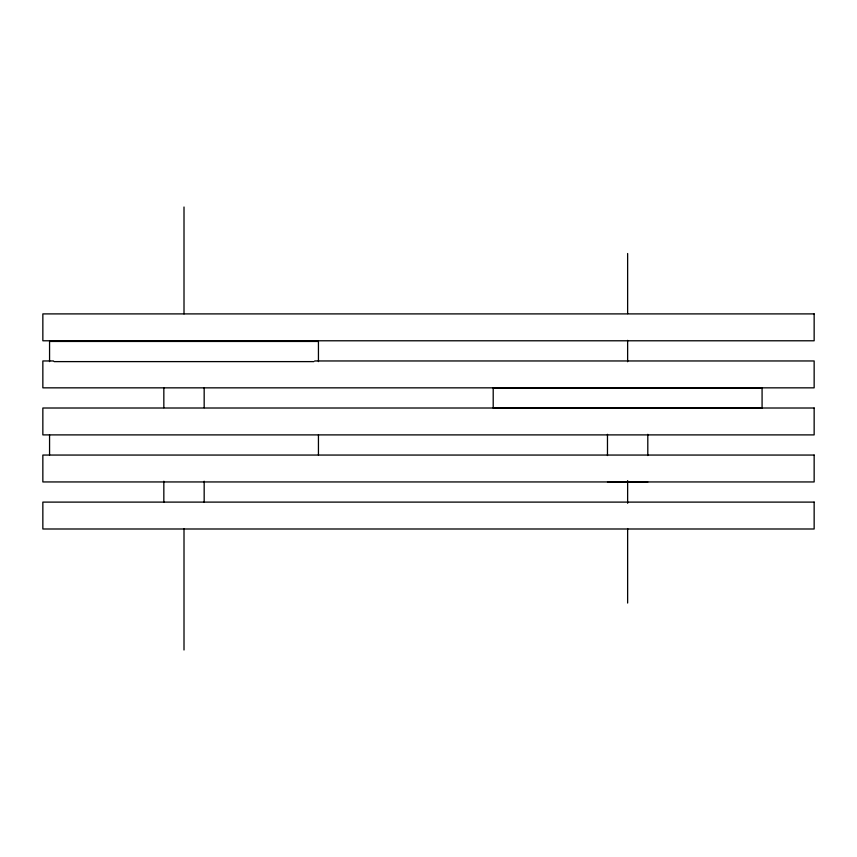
<?xml version="1.0" encoding="UTF-8"?>
<svg xmlns="http://www.w3.org/2000/svg" width="857" height="857" viewBox="0 0 857 857"><rect width="100%" height="100%" fill="white"/><g stroke="black" fill="none" stroke-linecap="round" stroke-linejoin="round"><path stroke-width="1.29" d="M53.562 360.958L42.85 360.958L42.85 387.846L814.15 387.846L814.15 360.958L314.68 360.958M54.152 361.611L313.855 361.611M607.474 482.041L647.806 482.041M647.806 434.328L647.806 455.538M627.635 253.511L627.635 313.641M627.635 340.358L627.635 361.74M627.635 480.648L627.635 503.263M627.635 528.533L627.635 603.039M607.474 434.328L607.474 455.538M318.44 361.611L318.44 341.45L49.567 341.45L49.567 361.611M318.44 434.895L318.44 455.056M204.17 387.835L204.17 407.718M204.17 481.238L204.17 502.416M184.009 207.008L184.009 313.908M184.009 528.608L184.009 649.992M163.837 387.835L163.837 407.718M163.837 481.238L163.837 502.416M49.567 434.895L49.567 455.056M814.15 313.898L42.85 313.898L42.85 340.786L814.15 340.786L814.15 313.898M762.077 387.942L493.204 387.942L493.204 408.103L762.077 408.103L762.077 387.942M814.15 408.007L42.85 408.007L42.85 434.895L814.15 434.895L814.15 408.007M814.15 455.056L42.85 455.056L42.85 481.945L814.15 481.945L814.15 455.056M814.15 502.106L42.85 502.106L42.85 528.994L814.15 528.994L814.15 502.106"/></g></svg>
